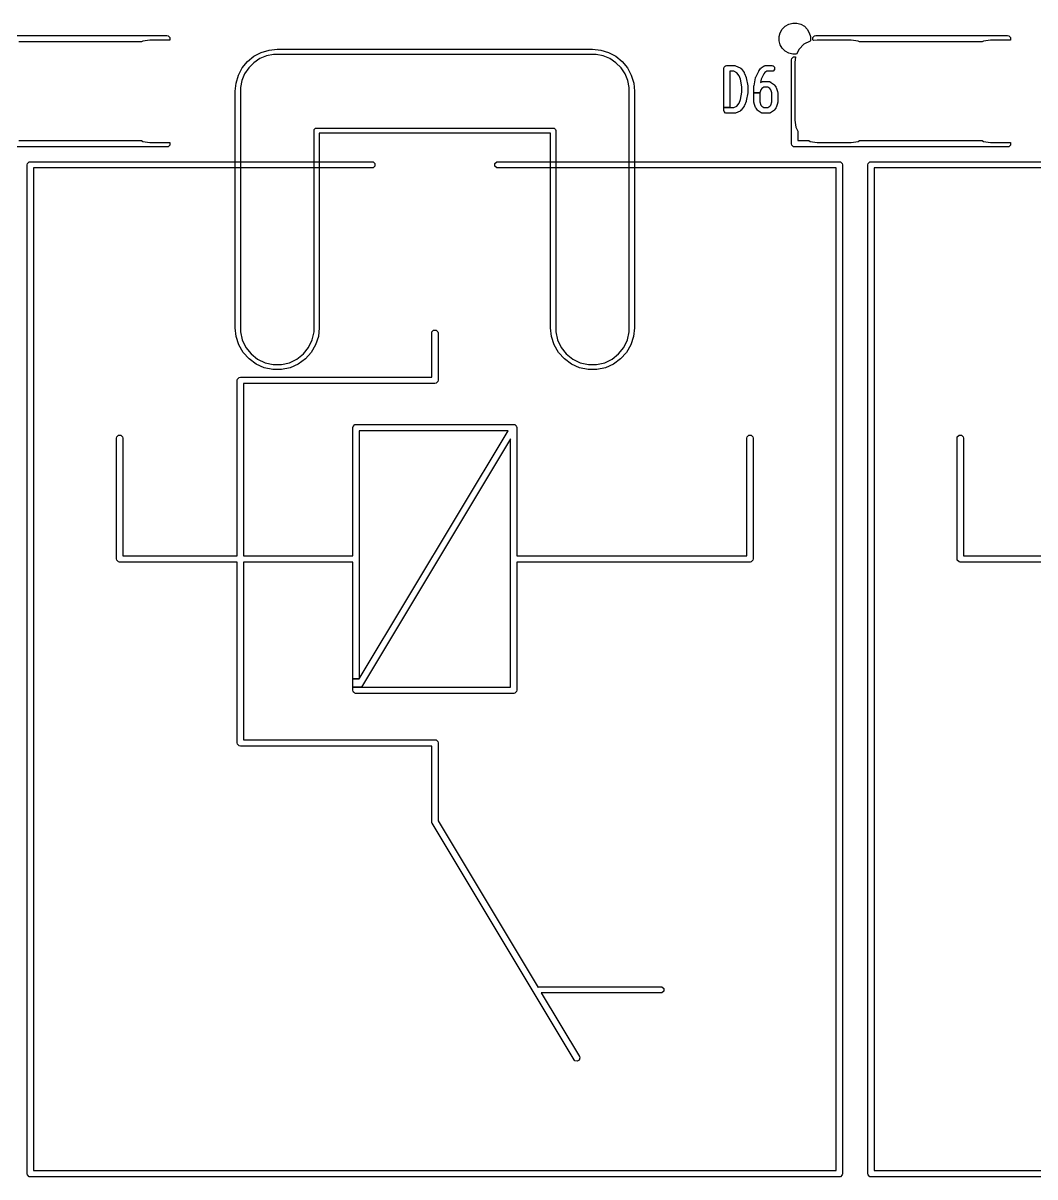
# Model space of a CAD drawing. Header units: inches. Extents: x 0 to 2.68, y 0 to 2.67.
# Drawn here: x 0.715 to 1.473, y 1.165 to 2.029 of the extents above; entities that cross this region are included whole.
import ezdxf

# ---------------------------------------------------------------- set-up
doc = ezdxf.new("R2010")
doc.units = ezdxf.units.IN
doc.header["$MEASUREMENT"] = 0
doc.layers.add('Edge.Cuts', color=254, linetype='CONTINUOUS', true_color=0xd0d2cd)

msp = doc.modelspace()

# ---------------------------------------------------------------- linework, layer by layer
at = {"layer": 'Edge.Cuts', "linetype": 'CONTINUOUS'}
for p, q in [((1.2824, 2.02224), (1.28394, 2.02491)), ((1.28394, 2.02491), (1.28612, 2.02709)), ((1.28612, 2.02709), (1.28879, 2.02863)), ((1.28879, 2.02863), (1.29177, 2.02943)), ((1.29177, 2.02943), (1.29485, 2.02943)), ((1.29485, 2.02943), (1.29783, 2.02863)), ((1.29783, 2.02863), (1.3005, 2.02709)), ((1.3005, 2.02709), (1.30268, 2.02491)), ((1.30268, 2.02491), (1.30422, 2.02224)), ((0.67913, 2.02008), (0.82283, 2.02008)), ((0.80377, 2.01535), (0.71198, 2.01535)), ((0.80487, 2.01591), (0.80377, 2.01535)), ((0.81004, 2.01673), (0.80487, 2.01591)), ((0.82494, 2.01673), (0.81004, 2.01673)), ((0.82283, 2.02008), (0.82374, 2.0199)), ((0.82374, 2.0199), (0.82502, 2.01862)), ((0.82502, 2.01681), (0.82494, 2.01673)), ((0.82502, 2.01862), (0.82502, 2.01681)), ((1.2816, 2.01926), (1.2824, 2.02224)), ((1.2816, 2.01617), (1.2816, 2.01926)), ((1.2824, 2.0132), (1.2816, 2.01617)), ((1.30487, 2.01591), (1.3002, 2.01354)), ((1.30422, 2.02224), (1.30502, 2.01926)), ((1.30495, 2.01593), (1.30487, 2.01591)), ((1.30502, 2.01617), (1.30495, 2.01593)), ((1.30502, 2.01926), (1.30502, 2.01617)), ((1.30687, 2.01862), (1.30815, 2.0199)), ((1.30687, 2.01681), (1.30687, 2.01862)), ((1.30737, 2.01631), (1.30687, 2.01681)), ((1.31004, 2.01673), (1.30737, 2.01631)), ((1.30815, 2.0199), (1.30906, 2.02008)), ((1.30906, 2.02008), (1.45276, 2.02008)), ((1.33563, 2.01673), (1.31004, 2.01673)), ((1.3408, 2.01591), (1.33563, 2.01673)), ((1.3419, 2.01535), (1.3408, 2.01591)), ((1.43369, 2.01535), (1.3419, 2.01535)), ((1.43479, 2.01591), (1.43369, 2.01535)), ((1.43996, 2.01673), (1.43479, 2.01591)), ((1.45486, 2.01673), (1.43996, 2.01673)), ((1.45276, 2.02008), (1.45366, 2.0199)), ((1.45366, 2.0199), (1.45494, 2.01862)), ((1.45494, 2.01681), (1.45486, 2.01673)), ((1.45494, 2.01862), (1.45494, 2.01681)), ((0.88801, 2.00453), (0.89346, 2.00745)), ((0.89346, 2.00745), (0.89937, 2.00924)), ((0.9028, 2.00591), (0.89747, 2.00485)), ((0.89937, 2.00924), (0.90551, 2.00984)), ((0.90551, 2.00591), (0.9028, 2.00591)), ((0.90551, 2.00984), (1.14173, 2.00984)), ((1.14173, 2.00591), (0.90551, 2.00591)), ((1.14173, 2.00984), (1.14788, 2.00924)), ((1.14445, 2.00591), (1.14173, 2.00591)), ((1.14977, 2.00485), (1.14445, 2.00591)), ((1.14788, 2.00924), (1.15379, 2.00745)), ((1.15379, 2.00745), (1.15923, 2.00453)), ((1.28394, 2.01053), (1.2824, 2.0132)), ((1.28612, 2.00835), (1.28394, 2.01053)), ((1.28879, 2.0068), (1.28612, 2.00835)), ((1.29177, 2.00601), (1.28879, 2.0068)), ((1.29455, 2.00601), (1.29177, 2.00601)), ((1.2965, 2.00983), (1.29455, 2.00601)), ((1.3002, 2.01354), (1.2965, 2.00983)), ((0.87932, 1.99584), (0.88324, 2.00062)), ((0.88324, 2.00062), (0.88801, 2.00453)), ((0.88794, 1.99975), (0.88411, 1.99591)), ((0.89246, 2.00277), (0.88794, 1.99975)), ((0.89747, 2.00485), (0.89246, 2.00277)), ((1.15479, 2.00277), (1.14977, 2.00485)), ((1.1593, 1.99975), (1.15479, 2.00277)), ((1.15923, 2.00453), (1.164, 2.00062)), ((1.16314, 1.99591), (1.1593, 1.99975)), ((1.164, 2.00062), (1.16792, 1.99584)), ((1.24045, 1.99637), (1.24151, 1.99743)), ((1.24151, 1.99743), (1.24162, 1.99749)), ((1.24162, 1.99749), (1.24237, 1.99764)), ((1.24237, 1.99764), (1.24241, 1.99764)), ((1.24241, 1.99764), (1.24803, 1.99764)), ((1.24803, 1.99764), (1.24807, 1.99764)), ((1.24807, 1.99764), (1.24809, 1.99763)), ((1.24809, 1.99763), (1.24813, 1.99764)), ((1.24813, 1.99764), (1.24847, 1.99756)), ((1.24847, 1.99756), (1.24882, 1.99749)), ((1.24882, 1.99749), (1.24885, 1.99747)), ((1.24885, 1.99747), (1.24887, 1.99747)), ((1.24887, 1.99747), (1.24891, 1.99746)), ((1.24891, 1.99746), (1.25229, 1.99596)), ((1.2682, 1.99578), (1.27045, 1.99728)), ((1.27045, 1.99728), (1.27049, 1.9973)), ((1.27049, 1.9973), (1.27072, 1.99739)), ((1.27072, 1.99739), (1.27076, 1.99743)), ((1.27076, 1.99743), (1.27086, 1.99749)), ((1.27086, 1.99749), (1.27103, 1.99752)), ((1.27103, 1.99752), (1.2712, 1.99759)), ((1.2712, 1.99759), (1.27131, 1.9976)), ((1.27131, 1.9976), (1.27137, 1.99759)), ((1.27137, 1.99759), (1.27162, 1.99764)), ((1.27162, 1.99764), (1.27165, 1.99764)), ((1.27165, 1.99764), (1.27615, 1.99764)), ((1.27615, 1.99764), (1.27619, 1.99764)), ((1.27619, 1.99764), (1.27694, 1.99749)), ((1.27694, 1.99749), (1.27705, 1.99743)), ((1.27705, 1.99743), (1.27811, 1.99637)), ((1.29094, 2.00197), (1.29112, 2.00287)), ((1.29094, 1.93898), (1.29094, 2.00197)), ((1.29112, 2.00287), (1.2924, 2.00415)), ((1.2924, 2.00415), (1.29396, 2.00415)), ((1.29396, 2.00415), (1.29331, 2)), ((1.29331, 2), (1.29331, 1.95669)), ((0.87462, 1.98449), (0.87641, 1.9904)), ((0.87641, 1.9904), (0.87932, 1.99584)), ((0.88109, 1.9914), (0.87901, 1.98639)), ((0.88411, 1.99591), (0.88109, 1.9914)), ((1.16615, 1.9914), (1.16314, 1.99591)), ((1.16823, 1.98639), (1.16615, 1.9914)), ((1.16792, 1.99584), (1.17083, 1.9904)), ((1.17083, 1.9904), (1.17262, 1.98449)), ((1.24024, 1.99548), (1.24025, 1.99551)), ((1.24024, 1.96615), (1.24024, 1.99548)), ((1.24025, 1.99551), (1.2404, 1.99627)), ((1.2404, 1.99627), (1.24045, 1.99637)), ((1.24757, 1.99331), (1.24457, 1.99331)), ((1.24457, 1.99331), (1.24457, 1.96615)), ((1.25001, 1.99223), (1.24757, 1.99331)), ((1.25174, 1.98993), (1.25001, 1.99223)), ((1.25269, 1.98739), (1.25174, 1.98993)), ((1.25229, 1.99596), (1.25232, 1.99594)), ((1.25232, 1.99594), (1.25242, 1.99587)), ((1.25242, 1.99587), (1.25244, 1.99587)), ((1.25244, 1.99587), (1.25254, 1.99582)), ((1.25254, 1.99582), (1.25273, 1.99564)), ((1.25273, 1.99564), (1.25295, 1.99549)), ((1.25295, 1.99549), (1.25302, 1.9954)), ((1.25302, 1.9954), (1.25302, 1.99538)), ((1.25302, 1.99538), (1.25311, 1.9953)), ((1.25311, 1.9953), (1.25314, 1.99528)), ((1.25314, 1.99528), (1.25539, 1.99228)), ((1.25539, 1.99228), (1.25541, 1.99224)), ((1.25541, 1.99224), (1.25552, 1.992)), ((1.25552, 1.992), (1.25567, 1.99177)), ((1.25567, 1.99177), (1.25568, 1.99174)), ((1.25568, 1.99174), (1.25681, 1.98874)), ((1.25681, 1.98874), (1.25682, 1.9887)), ((1.25682, 1.9887), (1.25684, 1.98855)), ((1.25684, 1.98855), (1.2569, 1.98841)), ((1.2569, 1.98841), (1.25691, 1.98838)), ((1.25691, 1.98838), (1.25803, 1.98238)), ((1.26278, 1.98238), (1.2639, 1.98838)), ((1.2639, 1.98838), (1.26391, 1.98841)), ((1.26391, 1.98841), (1.26401, 1.98866)), ((1.26401, 1.98866), (1.26408, 1.98891)), ((1.26408, 1.98891), (1.26409, 1.98895)), ((1.26409, 1.98895), (1.26634, 1.99345)), ((1.26634, 1.99345), (1.26636, 1.99348)), ((1.26636, 1.99348), (1.26646, 1.9936)), ((1.26646, 1.9936), (1.26653, 1.99374)), ((1.26653, 1.99374), (1.26655, 1.99378)), ((1.26655, 1.99378), (1.26767, 1.99528)), ((1.26767, 1.99528), (1.2677, 1.9953)), ((1.2677, 1.9953), (1.26794, 1.99552)), ((1.26794, 1.99552), (1.26817, 1.99575)), ((1.27013, 1.99133), (1.2681, 1.98728)), ((1.26817, 1.99575), (1.2682, 1.99578)), ((1.27091, 1.99238), (1.27013, 1.99133)), ((1.27231, 1.99331), (1.27091, 1.99238)), ((1.27615, 1.99331), (1.27231, 1.99331)), ((1.27619, 1.99331), (1.27615, 1.99331)), ((1.27694, 1.99346), (1.27619, 1.99331)), ((1.27705, 1.99352), (1.27694, 1.99346)), ((1.27811, 1.99458), (1.27705, 1.99352)), ((1.27811, 1.99637), (1.27817, 1.99623)), ((1.27817, 1.99472), (1.27811, 1.99458)), ((1.27817, 1.99623), (1.27817, 1.99472)), ((0.87402, 1.97835), (0.87462, 1.98449)), ((0.87901, 1.98639), (0.87795, 1.98106)), ((0.87795, 1.98106), (0.87795, 1.97835)), ((1.16929, 1.98106), (1.16823, 1.98639)), ((1.16929, 1.97835), (1.16929, 1.98106)), ((1.17262, 1.98449), (1.17323, 1.97835)), ((1.25374, 1.98178), (1.25269, 1.98739)), ((1.25374, 1.97768), (1.25374, 1.98178)), ((1.25803, 1.98238), (1.25804, 1.98234)), ((1.25804, 1.98234), (1.25804, 1.98218)), ((1.25804, 1.98218), (1.25807, 1.98202)), ((1.25807, 1.98202), (1.25807, 1.98198)), ((1.25807, 1.98198), (1.25807, 1.97748)), ((1.26274, 1.98202), (1.26277, 1.98218)), ((1.26274, 1.98198), (1.26274, 1.98202)), ((1.26274, 1.97709), (1.26274, 1.98198)), ((1.26277, 1.98234), (1.26278, 1.98238)), ((1.26277, 1.98218), (1.26277, 1.98234)), ((1.2681, 1.98728), (1.26766, 1.98492)), ((1.26766, 1.98492), (1.2682, 1.98528)), ((1.26866, 1.98038), (1.26795, 1.97943)), ((1.2682, 1.98528), (1.26824, 1.9853)), ((1.26824, 1.9853), (1.26847, 1.98539)), ((1.26847, 1.98539), (1.26851, 1.98544)), ((1.26851, 1.98544), (1.26861, 1.98549)), ((1.26861, 1.98549), (1.26878, 1.98552)), ((1.27006, 1.98131), (1.26866, 1.98038)), ((1.26878, 1.98552), (1.26895, 1.98559)), ((1.26895, 1.98559), (1.26906, 1.9856)), ((1.26906, 1.9856), (1.26912, 1.98559)), ((1.26912, 1.98559), (1.26937, 1.98564)), ((1.26937, 1.98564), (1.2694, 1.98564)), ((1.2694, 1.98564), (1.2739, 1.98564)), ((1.27325, 1.98131), (1.27006, 1.98131)), ((1.27464, 1.98038), (1.27325, 1.98131)), ((1.2739, 1.98564), (1.27394, 1.98564)), ((1.27394, 1.98564), (1.27419, 1.98559)), ((1.27419, 1.98559), (1.27425, 1.9856)), ((1.27425, 1.9856), (1.27436, 1.98559)), ((1.27436, 1.98559), (1.27452, 1.98552)), ((1.27452, 1.98552), (1.27469, 1.98549)), ((1.27536, 1.97943), (1.27464, 1.98038)), ((1.27469, 1.98549), (1.2748, 1.98544)), ((1.2748, 1.98544), (1.27484, 1.98539)), ((1.27484, 1.98539), (1.27507, 1.9853)), ((1.27507, 1.9853), (1.2751, 1.98528)), ((1.2751, 1.98528), (1.27735, 1.98378)), ((1.27735, 1.98378), (1.27738, 1.98376)), ((1.27738, 1.98376), (1.27762, 1.98352)), ((1.27762, 1.98352), (1.27786, 1.98331)), ((1.27786, 1.98331), (1.27789, 1.98328)), ((1.27789, 1.98328), (1.27901, 1.98178)), ((1.27901, 1.98178), (1.27903, 1.98174)), ((1.27903, 1.98174), (1.27915, 1.9815)), ((1.27915, 1.9815), (1.27929, 1.98127)), ((1.27929, 1.98127), (1.27931, 1.98124)), ((1.27931, 1.98124), (1.28043, 1.97824)), ((0.87402, 1.80118), (0.87402, 1.97835)), ((0.87795, 1.97835), (0.87795, 1.80118)), ((1.16929, 1.80118), (1.16929, 1.97835)), ((1.17323, 1.97835), (1.17323, 1.80118)), ((1.25174, 1.96953), (1.25269, 1.97206)), ((1.25269, 1.97206), (1.25374, 1.97768)), ((1.2569, 1.97104), (1.25684, 1.9709)), ((1.25691, 1.97108), (1.2569, 1.97104)), ((1.25803, 1.97708), (1.25691, 1.97108)), ((1.25804, 1.97712), (1.25803, 1.97708)), ((1.25807, 1.97744), (1.25804, 1.97728)), ((1.25804, 1.97728), (1.25804, 1.97712)), ((1.25807, 1.97748), (1.25807, 1.97744)), ((1.26274, 1.96998), (1.26274, 1.97709)), ((1.26274, 1.97709), (1.26707, 1.97709)), ((1.26707, 1.97709), (1.26274, 1.97709)), ((1.26795, 1.97943), (1.26707, 1.97709)), ((1.26707, 1.97709), (1.26707, 1.97037)), ((1.27624, 1.97709), (1.27536, 1.97943)), ((1.27624, 1.97037), (1.27624, 1.97709)), ((1.28043, 1.97824), (1.28044, 1.9782)), ((1.28044, 1.9782), (1.2805, 1.97786)), ((1.2805, 1.97786), (1.28056, 1.97752)), ((1.28056, 1.97752), (1.28057, 1.97748)), ((1.28057, 1.97748), (1.28057, 1.96998)), ((1.24024, 1.96398), (1.24024, 1.96615)), ((1.24024, 1.96615), (1.24457, 1.96615)), ((1.24457, 1.96615), (1.24024, 1.96615)), ((1.24025, 1.96394), (1.24024, 1.96398)), ((1.2404, 1.96319), (1.24025, 1.96394)), ((1.24045, 1.96309), (1.2404, 1.96319)), ((1.24151, 1.96202), (1.24045, 1.96309)), ((1.24457, 1.96615), (1.24757, 1.96615)), ((1.24757, 1.96615), (1.25001, 1.96723)), ((1.25229, 1.9635), (1.24891, 1.962)), ((1.25001, 1.96723), (1.25174, 1.96953)), ((1.25232, 1.96352), (1.25229, 1.9635)), ((1.25242, 1.96359), (1.25232, 1.96352)), ((1.25244, 1.96359), (1.25242, 1.96359)), ((1.25254, 1.96364), (1.25244, 1.96359)), ((1.25273, 1.96381), (1.25254, 1.96364)), ((1.25295, 1.96396), (1.25273, 1.96381)), ((1.25302, 1.96405), (1.25295, 1.96396)), ((1.25311, 1.96415), (1.25302, 1.96407)), ((1.25302, 1.96407), (1.25302, 1.96405)), ((1.25314, 1.96418), (1.25311, 1.96415)), ((1.25539, 1.96718), (1.25314, 1.96418)), ((1.25541, 1.96721), (1.25539, 1.96718)), ((1.25552, 1.96746), (1.25541, 1.96721)), ((1.25567, 1.96768), (1.25552, 1.96746)), ((1.25568, 1.96772), (1.25567, 1.96768)), ((1.25681, 1.97072), (1.25568, 1.96772)), ((1.25682, 1.97076), (1.25681, 1.97072)), ((1.25684, 1.9709), (1.25682, 1.97076)), ((1.26274, 1.96994), (1.26274, 1.96998)), ((1.26281, 1.9696), (1.26274, 1.96994)), ((1.26287, 1.96926), (1.26281, 1.9696)), ((1.26288, 1.96922), (1.26287, 1.96926)), ((1.264, 1.96622), (1.26288, 1.96922)), ((1.26402, 1.96619), (1.264, 1.96622)), ((1.26416, 1.96596), (1.26402, 1.96619)), ((1.26428, 1.96571), (1.26416, 1.96596)), ((1.2643, 1.96568), (1.26428, 1.96571)), ((1.26542, 1.96418), (1.2643, 1.96568)), ((1.26545, 1.96415), (1.26542, 1.96418)), ((1.26569, 1.96393), (1.26545, 1.96415)), ((1.26592, 1.9637), (1.26569, 1.96393)), ((1.26595, 1.96368), (1.26592, 1.9637)), ((1.2682, 1.96218), (1.26595, 1.96368)), ((1.26707, 1.97037), (1.26795, 1.96803)), ((1.26795, 1.96803), (1.26866, 1.96708)), ((1.26866, 1.96708), (1.27006, 1.96615)), ((1.27006, 1.96615), (1.27325, 1.96615)), ((1.27325, 1.96615), (1.27464, 1.96708)), ((1.27464, 1.96708), (1.27536, 1.96803)), ((1.27735, 1.96368), (1.2751, 1.96218)), ((1.27536, 1.96803), (1.27624, 1.97037)), ((1.27738, 1.9637), (1.27735, 1.96368)), ((1.27762, 1.96393), (1.27738, 1.9637)), ((1.27786, 1.96415), (1.27762, 1.96393)), ((1.27789, 1.96418), (1.27786, 1.96415)), ((1.27901, 1.96568), (1.27789, 1.96418)), ((1.27903, 1.96571), (1.27901, 1.96568)), ((1.27915, 1.96596), (1.27903, 1.96571)), ((1.27929, 1.96619), (1.27915, 1.96596)), ((1.27931, 1.96622), (1.27929, 1.96619)), ((1.28043, 1.96922), (1.27931, 1.96622)), ((1.28044, 1.96926), (1.28043, 1.96922)), ((1.2805, 1.9696), (1.28044, 1.96926)), ((1.28056, 1.96994), (1.2805, 1.9696)), ((1.28057, 1.96998), (1.28056, 1.96994)), ((1.24162, 1.96197), (1.24151, 1.96202)), ((1.24237, 1.96182), (1.24162, 1.96197)), ((1.24241, 1.96182), (1.24237, 1.96182)), ((1.24803, 1.96182), (1.24241, 1.96182)), ((1.24807, 1.96182), (1.24803, 1.96182)), ((1.24809, 1.96182), (1.24807, 1.96182)), ((1.24813, 1.96182), (1.24809, 1.96182)), ((1.24847, 1.9619), (1.24813, 1.96182)), ((1.24882, 1.96197), (1.24847, 1.9619)), ((1.24885, 1.96198), (1.24882, 1.96197)), ((1.24887, 1.96199), (1.24885, 1.96198)), ((1.24891, 1.962), (1.24887, 1.96199)), ((1.26824, 1.96216), (1.2682, 1.96218)), ((1.26847, 1.96206), (1.26824, 1.96216)), ((1.26851, 1.96202), (1.26847, 1.96206)), ((1.26861, 1.96197), (1.26851, 1.96202)), ((1.26878, 1.96193), (1.26861, 1.96197)), ((1.26895, 1.96187), (1.26878, 1.96193)), ((1.26906, 1.96186), (1.26895, 1.96187)), ((1.26912, 1.96187), (1.26906, 1.96186)), ((1.26937, 1.96182), (1.26912, 1.96187)), ((1.2694, 1.96182), (1.26937, 1.96182)), ((1.2739, 1.96182), (1.2694, 1.96182)), ((1.27394, 1.96182), (1.2739, 1.96182)), ((1.27419, 1.96187), (1.27394, 1.96182)), ((1.27425, 1.96186), (1.27419, 1.96187)), ((1.27436, 1.96187), (1.27425, 1.96186)), ((1.27452, 1.96193), (1.27436, 1.96187)), ((1.27469, 1.96197), (1.27452, 1.96193)), ((1.2748, 1.96202), (1.27469, 1.96197)), ((1.27484, 1.96206), (1.2748, 1.96202)), ((1.27507, 1.96216), (1.27484, 1.96206)), ((1.2751, 1.96218), (1.27507, 1.96216)), ((1.29331, 1.95669), (1.29413, 1.95152)), ((0.93307, 1.94882), (0.93322, 1.94957)), ((0.93307, 1.80118), (0.93307, 1.94882)), ((0.93322, 1.94957), (0.93429, 1.95064)), ((0.93429, 1.95064), (0.93504, 1.95079)), ((0.93504, 1.95079), (1.1122, 1.95079)), ((1.11024, 1.94685), (0.93701, 1.94685)), ((0.93701, 1.94685), (0.93701, 1.80118)), ((1.11024, 1.80118), (1.11024, 1.94685)), ((1.1122, 1.95079), (1.11296, 1.95064)), ((1.11296, 1.95064), (1.11402, 1.94957)), ((1.11402, 1.94957), (1.11417, 1.94882)), ((1.11417, 1.94882), (1.11417, 1.80118)), ((1.29413, 1.95152), (1.29567, 1.94849)), ((1.29567, 1.94849), (1.29567, 1.94134)), ((0.82283, 1.93661), (0.66339, 1.93661)), ((0.71198, 1.94134), (0.80377, 1.94134)), ((0.80377, 1.94134), (0.80487, 1.94078)), ((0.80487, 1.94078), (0.81004, 1.93996)), ((0.81004, 1.93996), (0.82494, 1.93996)), ((0.82374, 1.93679), (0.82283, 1.93661)), ((0.82502, 1.93807), (0.82374, 1.93679)), ((0.82494, 1.93996), (0.82502, 1.93988)), ((0.82502, 1.93988), (0.82502, 1.93807)), ((1.29112, 1.93807), (1.29094, 1.93898)), ((1.2924, 1.93679), (1.29112, 1.93807)), ((1.29331, 1.93661), (1.2924, 1.93679)), ((1.45276, 1.93661), (1.29331, 1.93661)), ((1.29567, 1.94134), (1.30377, 1.94134)), ((1.30377, 1.94134), (1.30487, 1.94078)), ((1.30487, 1.94078), (1.31004, 1.93996)), ((1.31004, 1.93996), (1.33563, 1.93996)), ((1.33563, 1.93996), (1.3408, 1.94078)), ((1.3408, 1.94078), (1.3419, 1.94134)), ((1.3419, 1.94134), (1.43369, 1.94134)), ((1.43369, 1.94134), (1.43479, 1.94078)), ((1.43479, 1.94078), (1.43996, 1.93996)), ((1.43996, 1.93996), (1.45486, 1.93996)), ((1.45366, 1.93679), (1.45276, 1.93661)), ((1.45494, 1.93807), (1.45366, 1.93679)), ((1.45486, 1.93996), (1.45494, 1.93988)), ((1.45494, 1.93988), (1.45494, 1.93807)), ((0.71811, 1.92323), (0.71829, 1.92413)), ((0.71811, 1.16732), (0.71811, 1.92323)), ((0.71829, 1.92413), (0.71957, 1.92541)), ((0.71957, 1.92541), (0.72047, 1.92559)), ((0.72047, 1.92559), (0.97638, 1.92559)), ((0.97638, 1.92087), (0.72283, 1.92087)), ((0.72283, 1.92087), (0.72283, 1.16969)), ((0.97638, 1.92559), (0.97728, 1.92541)), ((0.97728, 1.92105), (0.97638, 1.92087)), ((0.97728, 1.92541), (0.97856, 1.92413)), ((0.97856, 1.92232), (0.97728, 1.92105)), ((0.97856, 1.92413), (0.97856, 1.92232)), ((1.06868, 1.92413), (1.06996, 1.92541)), ((1.06868, 1.92232), (1.06868, 1.92413)), ((1.06996, 1.92105), (1.06868, 1.92232)), ((1.06996, 1.92541), (1.07087, 1.92559)), ((1.07087, 1.92087), (1.06996, 1.92105)), ((1.07087, 1.92559), (1.32677, 1.92559)), ((1.32441, 1.92087), (1.07087, 1.92087)), ((1.32441, 1.16969), (1.32441, 1.92087)), ((1.32677, 1.92559), (1.32768, 1.92541)), ((1.32768, 1.92541), (1.32895, 1.92413)), ((1.32895, 1.92413), (1.32913, 1.92323)), ((1.32913, 1.92323), (1.32913, 1.16732)), ((1.34803, 1.92323), (1.34821, 1.92413)), ((1.34803, 1.16732), (1.34803, 1.92323)), ((1.34821, 1.92413), (1.34949, 1.92541)), ((1.34949, 1.92541), (1.35039, 1.92559)), ((1.35039, 1.92559), (1.6063, 1.92559)), ((1.6063, 1.92087), (1.35276, 1.92087)), ((1.35276, 1.92087), (1.35276, 1.16969)), ((0.8747, 1.79463), (0.87402, 1.80118)), ((0.87795, 1.80118), (0.87795, 1.79808)), ((0.93307, 1.79808), (0.93307, 1.80118)), ((0.93701, 1.80118), (0.93632, 1.79463)), ((1.02126, 1.79724), (1.02144, 1.79815)), ((1.02144, 1.79815), (1.02272, 1.79943)), ((1.02272, 1.79943), (1.02453, 1.79943)), ((1.02453, 1.79943), (1.0258, 1.79815)), ((1.0258, 1.79815), (1.02598, 1.79724)), ((1.11092, 1.79463), (1.11024, 1.80118)), ((1.11417, 1.80118), (1.11417, 1.79808)), ((1.16929, 1.79808), (1.16929, 1.80118)), ((1.17323, 1.80118), (1.17254, 1.79463)), ((0.87674, 1.78837), (0.8747, 1.79463)), ((0.87795, 1.79808), (0.87933, 1.79202)), ((0.87933, 1.79202), (0.88203, 1.78643)), ((0.92899, 1.78643), (0.93169, 1.79202)), ((0.93169, 1.79202), (0.93307, 1.79808)), ((0.93632, 1.79463), (0.93428, 1.78837)), ((1.02126, 1.76417), (1.02126, 1.79724)), ((1.02598, 1.79724), (1.02598, 1.76181)), ((1.11296, 1.78837), (1.11092, 1.79463)), ((1.11417, 1.79808), (1.11556, 1.79202)), ((1.11556, 1.79202), (1.11825, 1.78643)), ((1.16521, 1.78643), (1.16791, 1.79202)), ((1.16791, 1.79202), (1.16929, 1.79808)), ((1.17254, 1.79463), (1.17051, 1.78837)), ((0.88003, 1.78267), (0.87674, 1.78837)), ((0.88444, 1.77777), (0.88003, 1.78267)), ((0.88203, 1.78643), (0.8859, 1.78157)), ((0.8859, 1.78157), (0.89076, 1.7777)), ((0.92027, 1.7777), (0.92512, 1.78157)), ((0.92512, 1.78157), (0.92899, 1.78643)), ((0.93099, 1.78267), (0.92659, 1.77777)), ((0.93428, 1.78837), (0.93099, 1.78267)), ((1.11625, 1.78267), (1.11296, 1.78837)), ((1.12066, 1.77777), (1.11625, 1.78267)), ((1.11825, 1.78643), (1.12212, 1.78157)), ((1.12212, 1.78157), (1.12698, 1.7777)), ((1.15649, 1.7777), (1.16134, 1.78157)), ((1.16134, 1.78157), (1.16521, 1.78643)), ((1.16721, 1.78267), (1.16281, 1.77777)), ((1.17051, 1.78837), (1.16721, 1.78267)), ((0.88976, 1.7739), (0.88444, 1.77777)), ((0.89578, 1.77123), (0.88976, 1.7739)), ((0.89076, 1.7777), (0.89635, 1.775)), ((0.89635, 1.775), (0.90241, 1.77362)), ((0.90241, 1.77362), (0.90862, 1.77362)), ((0.90862, 1.77362), (0.91467, 1.775)), ((0.91467, 1.775), (0.92027, 1.7777)), ((0.92126, 1.7739), (0.91524, 1.77123)), ((0.92659, 1.77777), (0.92126, 1.7739)), ((1.12598, 1.7739), (1.12066, 1.77777)), ((1.132, 1.77123), (1.12598, 1.7739)), ((1.12698, 1.7777), (1.13257, 1.775)), ((1.13257, 1.775), (1.13863, 1.77362)), ((1.13863, 1.77362), (1.14484, 1.77362)), ((1.14484, 1.77362), (1.15089, 1.775)), ((1.15089, 1.775), (1.15649, 1.7777)), ((1.15748, 1.7739), (1.15147, 1.77123)), ((1.16281, 1.77777), (1.15748, 1.7739)), ((0.87577, 1.76272), (0.87705, 1.76399)), ((0.87705, 1.76399), (0.87795, 1.76417)), ((0.87795, 1.76417), (1.02126, 1.76417)), ((0.90222, 1.76986), (0.89578, 1.77123)), ((0.9088, 1.76986), (0.90222, 1.76986)), ((0.91524, 1.77123), (0.9088, 1.76986)), ((1.13844, 1.76986), (1.132, 1.77123)), ((1.14502, 1.76986), (1.13844, 1.76986)), ((1.15147, 1.77123), (1.14502, 1.76986)), ((0.87559, 1.76181), (0.87577, 1.76272)), ((0.87559, 1.63031), (0.87559, 1.76181)), ((1.02362, 1.75945), (0.88031, 1.75945)), ((0.88031, 1.75945), (0.88031, 1.63031)), ((1.02453, 1.75963), (1.02362, 1.75945)), ((1.0258, 1.76091), (1.02453, 1.75963)), ((1.02598, 1.76181), (1.0258, 1.76091)), ((0.78522, 1.71941), (0.7865, 1.72069)), ((0.7865, 1.72069), (0.78831, 1.72069)), ((0.78831, 1.72069), (0.78958, 1.71941)), ((0.9622, 1.72638), (0.96238, 1.72728)), ((0.9622, 1.63031), (0.9622, 1.72638)), ((0.96238, 1.72728), (0.96366, 1.72856)), ((0.96366, 1.72856), (0.96457, 1.72874)), ((0.96457, 1.72874), (1.08268, 1.72874)), ((0.96693, 1.53806), (1.07851, 1.72402)), ((1.07851, 1.72402), (0.96693, 1.72402)), ((0.96693, 1.72402), (0.96693, 1.53806)), ((1.08268, 1.72874), (1.08293, 1.72869)), ((1.08293, 1.72869), (1.08302, 1.72871)), ((1.08302, 1.72871), (1.08313, 1.72865)), ((1.08313, 1.72865), (1.08358, 1.72856)), ((1.08358, 1.72856), (1.08403, 1.72811)), ((1.08403, 1.72811), (1.08458, 1.72778)), ((1.08458, 1.72778), (1.08465, 1.72749)), ((1.08465, 1.72749), (1.08486, 1.72728)), ((1.08486, 1.72728), (1.08504, 1.72638)), ((1.08504, 1.72638), (1.08504, 1.63031)), ((1.25766, 1.71941), (1.25894, 1.72069)), ((1.25894, 1.72069), (1.26075, 1.72069)), ((1.26075, 1.72069), (1.26202, 1.71941)), ((1.41514, 1.71941), (1.41642, 1.72069)), ((1.41642, 1.72069), (1.41823, 1.72069)), ((1.41823, 1.72069), (1.41951, 1.71941)), ((0.78504, 1.7185), (0.78522, 1.71941)), ((0.78504, 1.62795), (0.78504, 1.7185)), ((0.78958, 1.71941), (0.78976, 1.7185)), ((0.78976, 1.7185), (0.78976, 1.63031)), ((1.08031, 1.71785), (0.96874, 1.53189)), ((1.08031, 1.53189), (1.08031, 1.71785)), ((1.25748, 1.7185), (1.25766, 1.71941)), ((1.25748, 1.63031), (1.25748, 1.7185)), ((1.26202, 1.71941), (1.2622, 1.7185)), ((1.2622, 1.7185), (1.2622, 1.62795)), ((1.41496, 1.7185), (1.41514, 1.71941)), ((1.41496, 1.62795), (1.41496, 1.7185)), ((1.41951, 1.71941), (1.41969, 1.7185)), ((1.41969, 1.7185), (1.41969, 1.63031)), ((0.78522, 1.62705), (0.78504, 1.62795)), ((0.7865, 1.62577), (0.78522, 1.62705)), ((0.7874, 1.62559), (0.7865, 1.62577)), ((0.87559, 1.62559), (0.7874, 1.62559)), ((0.78976, 1.63031), (0.87559, 1.63031)), ((0.87559, 1.49016), (0.87559, 1.62559)), ((0.88031, 1.63031), (0.9622, 1.63031)), ((0.9622, 1.62559), (0.88031, 1.62559)), ((0.88031, 1.62559), (0.88031, 1.49252)), ((0.9622, 1.53806), (0.9622, 1.62559)), ((1.08504, 1.63031), (1.25748, 1.63031)), ((1.25984, 1.62559), (1.08504, 1.62559)), ((1.08504, 1.62559), (1.08504, 1.52953)), ((1.26075, 1.62577), (1.25984, 1.62559)), ((1.26202, 1.62705), (1.26075, 1.62577)), ((1.2622, 1.62795), (1.26202, 1.62705)), ((1.41514, 1.62705), (1.41496, 1.62795)), ((1.41642, 1.62577), (1.41514, 1.62705)), ((1.41732, 1.62559), (1.41642, 1.62577)), ((1.50551, 1.62559), (1.41732, 1.62559)), ((1.41969, 1.63031), (1.50551, 1.63031)), ((0.9622, 1.53189), (0.9622, 1.53806)), ((0.9622, 1.53806), (0.96693, 1.53806)), ((0.96693, 1.53806), (0.9622, 1.53806)), ((0.9622, 1.52953), (0.9622, 1.53189)), ((0.9622, 1.53189), (0.96874, 1.53189)), ((0.96874, 1.53189), (0.9622, 1.53189)), ((0.96874, 1.53189), (1.08031, 1.53189)), ((0.96238, 1.52862), (0.9622, 1.52953)), ((0.9626, 1.52841), (0.96238, 1.52862)), ((0.96267, 1.52812), (0.9626, 1.52841)), ((0.96321, 1.52779), (0.96267, 1.52812)), ((0.96366, 1.52735), (0.96321, 1.52779)), ((0.96411, 1.52726), (0.96366, 1.52735)), ((0.96422, 1.52719), (0.96411, 1.52726)), ((0.96432, 1.52722), (0.96422, 1.52719)), ((0.96457, 1.52717), (0.96432, 1.52722)), ((1.08268, 1.52717), (0.96457, 1.52717)), ((1.08358, 1.52735), (1.08268, 1.52717)), ((1.08486, 1.52862), (1.08358, 1.52735)), ((1.08504, 1.52953), (1.08486, 1.52862)), ((0.87577, 1.48925), (0.87559, 1.49016)), ((0.87705, 1.48798), (0.87577, 1.48925)), ((0.87795, 1.4878), (0.87705, 1.48798)), ((1.02126, 1.4878), (0.87795, 1.4878)), ((0.88031, 1.49252), (1.02362, 1.49252)), ((1.02126, 1.4311), (1.02126, 1.4878)), ((1.02362, 1.49252), (1.02453, 1.49234)), ((1.02453, 1.49234), (1.0258, 1.49106)), ((1.0258, 1.49106), (1.02598, 1.49016)), ((1.02598, 1.49016), (1.02598, 1.43176)), ((1.02131, 1.43085), (1.02126, 1.4311)), ((1.02129, 1.43075), (1.02131, 1.43085)), ((1.02138, 1.43048), (1.02129, 1.43075)), ((1.02144, 1.4302), (1.02138, 1.43048)), ((1.02151, 1.43013), (1.02144, 1.4302)), ((1.0216, 1.42989), (1.02151, 1.43013)), ((1.1279, 1.25272), (1.0216, 1.42989)), ((1.02598, 1.43176), (1.10096, 1.3068)), ((1.10096, 1.3068), (1.10146, 1.3073)), ((1.10146, 1.3073), (1.10236, 1.30748)), ((1.10236, 1.30748), (1.19291, 1.30748)), ((1.19291, 1.30748), (1.19382, 1.3073)), ((1.19382, 1.3073), (1.1951, 1.30602)), ((1.1951, 1.30602), (1.1951, 1.30421)), ((1.19291, 1.30276), (1.10338, 1.30276)), ((1.10338, 1.30276), (1.13195, 1.25515)), ((1.19382, 1.30294), (1.19291, 1.30276)), ((1.1951, 1.30421), (1.19382, 1.30294)), ((1.13226, 1.25428), (1.13182, 1.25253)), ((1.13195, 1.25515), (1.13226, 1.25428)), ((1.12851, 1.25204), (1.1279, 1.25272)), ((1.13027, 1.2516), (1.12851, 1.25204)), ((1.13182, 1.25253), (1.13027, 1.2516)), ((0.71829, 1.16642), (0.71811, 1.16732)), ((0.72283, 1.16969), (1.32441, 1.16969)), ((1.32913, 1.16732), (1.32895, 1.16642)), ((1.34821, 1.16642), (1.34803, 1.16732)), ((1.35276, 1.16969), (1.95433, 1.16969)), ((0.71957, 1.16514), (0.71829, 1.16642)), ((0.72047, 1.16496), (0.71957, 1.16514)), ((1.32677, 1.16496), (0.72047, 1.16496)), ((1.32768, 1.16514), (1.32677, 1.16496)), ((1.32895, 1.16642), (1.32768, 1.16514)), ((1.34949, 1.16514), (1.34821, 1.16642)), ((1.35039, 1.16496), (1.34949, 1.16514)), ((1.95669, 1.16496), (1.35039, 1.16496))]:
    msp.add_line(p, q, dxfattribs=at)

doc.saveas('drawing.dxf')
